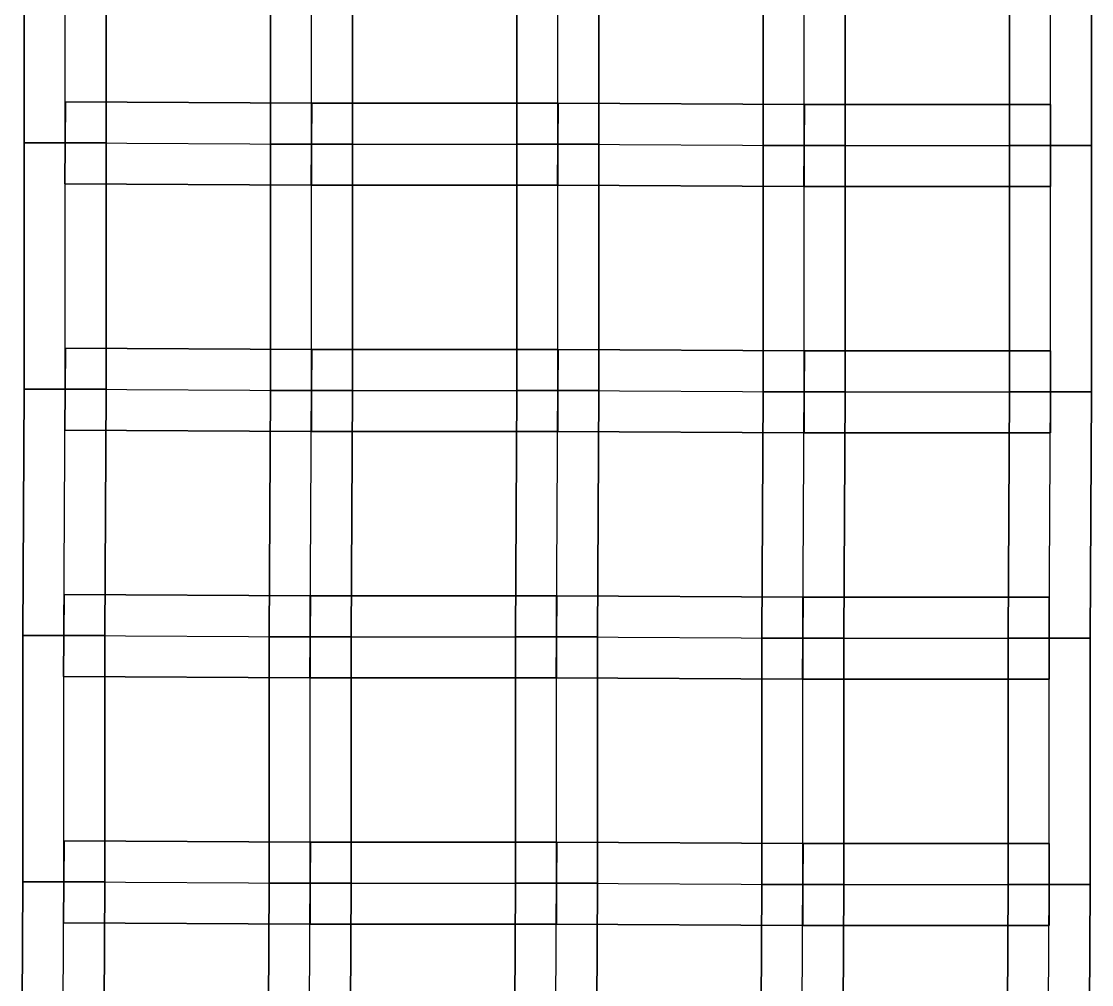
# Model space of a CAD drawing. Extents: x -300 to 609, y -118 to 2027.
# Drawn here: x -297.7 to -219.5, y 1155.8 to 1226.2 of the extents above; entities that cross this region are included whole.
import ezdxf

# ---------------------------------------------------------------- set-up
doc = ezdxf.new("R2010")
doc.units = 0

msp = doc.modelspace()

# ---------------------------------------------------------------- linework, layer by layer
at = {"layer": 'TUNNELS'}
for points in [[(-297.5, 1217.3, -1.5), (-291.5, 1217.3, -1.5), (-291.5, 1235.3, -1.5), (-297.5, 1235.3, -1.5)], [(-291.5, 1217.3, 1.5), (-297.5, 1217.3, 1.5), (-297.5, 1235.3, 1.5), (-291.5, 1235.3, 1.5)], [(-297.5, 1217.3, 1.5), (-297.5, 1217.3, -1.5), (-297.5, 1235.3, -1.5), (-297.5, 1235.3, 1.5)], [(-291.5, 1217.3, -1.5), (-291.5, 1217.3, 1.5), (-291.5, 1235.3, 1.5), (-291.5, 1235.3, -1.5)], [(-279.5, 1217.2, -1.5), (-273.5, 1217.2, -1.5), (-273.5, 1235.2, -1.5), (-279.5, 1235.2, -1.5)], [(-273.5, 1217.2, 1.5), (-279.5, 1217.2, 1.5), (-279.5, 1235.2, 1.5), (-273.5, 1235.2, 1.5)], [(-279.5, 1217.2, 1.5), (-279.5, 1217.2, -1.5), (-279.5, 1235.2, -1.5), (-279.5, 1235.2, 1.5)], [(-273.5, 1217.2, -1.5), (-273.5, 1217.2, 1.5), (-273.5, 1235.2, 1.5), (-273.5, 1235.2, -1.5)], [(-261.5, 1217.2, -1.5), (-255.5, 1217.2, -1.5), (-255.5, 1235.2, -1.5), (-261.5, 1235.2, -1.5)], [(-255.5, 1217.2, 1.5), (-261.5, 1217.2, 1.5), (-261.5, 1235.2, 1.5), (-255.5, 1235.2, 1.5)], [(-261.5, 1217.2, 1.5), (-261.5, 1217.2, -1.5), (-261.5, 1235.2, -1.5), (-261.5, 1235.2, 1.5)], [(-255.5, 1217.2, -1.5), (-255.5, 1217.2, 1.5), (-255.5, 1235.2, 1.5), (-255.5, 1235.2, -1.5)], [(-243.5, 1217.1, -1.5), (-237.5, 1217.1, -1.5), (-237.5, 1235.1, -1.5), (-243.5, 1235.1, -1.5)], [(-237.5, 1217.1, 1.5), (-243.5, 1217.1, 1.5), (-243.5, 1235.1, 1.5), (-237.5, 1235.1, 1.5)], [(-243.5, 1217.1, 1.5), (-243.5, 1217.1, -1.5), (-243.5, 1235.1, -1.5), (-243.5, 1235.1, 1.5)], [(-237.5, 1217.1, -1.5), (-237.5, 1217.1, 1.5), (-237.5, 1235.1, 1.5), (-237.5, 1235.1, -1.5)], [(-225.5, 1217.1, -1.5), (-219.5, 1217.1, -1.5), (-219.5, 1235.1, -1.5), (-225.5, 1235.1, -1.5)], [(-219.5, 1217.1, 1.5), (-225.5, 1217.1, 1.5), (-225.5, 1235.1, 1.5), (-219.5, 1235.1, 1.5)], [(-225.5, 1217.1, 1.5), (-225.5, 1217.1, -1.5), (-225.5, 1235.1, -1.5), (-225.5, 1235.1, 1.5)], [(-219.5, 1217.1, -1.5), (-219.5, 1217.1, 1.5), (-219.5, 1235.1, 1.5), (-219.5, 1235.1, -1.5)], [(-294.4833, 1220.3, -1.5), (-294.5167, 1214.3, -1.5), (-276.5167, 1214.2, -1.5), (-276.4833, 1220.2, -1.5)], [(-294.5167, 1214.3, 1.5), (-294.4833, 1220.3, 1.5), (-276.4833, 1220.2, 1.5), (-276.5167, 1214.2, 1.5)], [(-294.4833, 1220.3, -1.5), (-294.5167, 1214.3, -1.5), (-294.5167, 1214.3, 1.5), (-294.4833, 1220.3, 1.5)], [(-294.4833, 1220.3, 1.5), (-294.4833, 1220.3, -1.5), (-276.4833, 1220.2, -1.5), (-276.4833, 1220.2, 1.5)], [(-276.4833, 1220.2, -1.5), (-276.4833, 1220.2, 1.5), (-276.5167, 1214.2, 1.5), (-276.5167, 1214.2, -1.5)], [(-276.5, 1220.2, -1.5), (-276.5, 1214.2, -1.5), (-258.5, 1214.2, -1.5), (-258.5, 1220.2, -1.5)], [(-276.5, 1214.2, 1.5), (-276.5, 1220.2, 1.5), (-258.5, 1220.2, 1.5), (-258.5, 1214.2, 1.5)], [(-276.5, 1220.2, 1.5), (-276.5, 1220.2, -1.5), (-258.5, 1220.2, -1.5), (-258.5, 1220.2, 1.5)], [(-276.5, 1220.2, -1.5), (-276.5, 1214.2, -1.5), (-276.5, 1214.2, 1.5), (-276.5, 1220.2, 1.5)], [(-258.4833, 1220.2, -1.5), (-258.5167, 1214.2, -1.5), (-240.5167, 1214.1, -1.5), (-240.4833, 1220.1, -1.5)], [(-258.5167, 1214.2, 1.5), (-258.4833, 1220.2, 1.5), (-240.4833, 1220.1, 1.5), (-240.5167, 1214.1, 1.5)], [(-258.4833, 1220.2, -1.5), (-258.5167, 1214.2, -1.5), (-258.5167, 1214.2, 1.5), (-258.4833, 1220.2, 1.5)], [(-258.5, 1220.2, -1.5), (-258.5, 1220.2, 1.5), (-258.5, 1214.2, 1.5), (-258.5, 1214.2, -1.5)], [(-258.4833, 1220.2, 1.5), (-258.4833, 1220.2, -1.5), (-240.4833, 1220.1, -1.5), (-240.4833, 1220.1, 1.5)], [(-240.4833, 1220.1, -1.5), (-240.4833, 1220.1, 1.5), (-240.5167, 1214.1, 1.5), (-240.5167, 1214.1, -1.5)], [(-240.5, 1220.1, -1.5), (-240.5, 1214.1, -1.5), (-222.5, 1214.1, -1.5), (-222.5, 1220.1, -1.5)], [(-240.5, 1214.1, 1.5), (-240.5, 1220.1, 1.5), (-222.5, 1220.1, 1.5), (-222.5, 1214.1, 1.5)], [(-240.5, 1220.1, 1.5), (-240.5, 1220.1, -1.5), (-222.5, 1220.1, -1.5), (-222.5, 1220.1, 1.5)], [(-240.5, 1220.1, -1.5), (-240.5, 1214.1, -1.5), (-240.5, 1214.1, 1.5), (-240.5, 1220.1, 1.5)], [(-222.5, 1220.1, -1.5), (-222.5, 1220.1, 1.5), (-222.5, 1214.1, 1.5), (-222.5, 1214.1, -1.5)], [(-297.5, 1199.3, -1.5), (-291.5, 1199.3, -1.5), (-291.5, 1217.3, -1.5), (-297.5, 1217.3, -1.5)], [(-291.5, 1199.3, 1.5), (-297.5, 1199.3, 1.5), (-297.5, 1217.3, 1.5), (-291.5, 1217.3, 1.5)], [(-297.5, 1199.3, 1.5), (-297.5, 1199.3, -1.5), (-297.5, 1217.3, -1.5), (-297.5, 1217.3, 1.5)], [(-297.5, 1217.3, -1.5), (-297.5, 1217.3, 1.5), (-291.5, 1217.3, 1.5), (-291.5, 1217.3, -1.5)], [(-297.5, 1217.3, -1.5), (-291.5, 1217.3, -1.5), (-291.5, 1217.3, 1.5), (-297.5, 1217.3, 1.5)], [(-291.5, 1199.3, -1.5), (-291.5, 1199.3, 1.5), (-291.5, 1217.3, 1.5), (-291.5, 1217.3, -1.5)], [(-279.5, 1199.2, -1.5), (-273.5, 1199.2, -1.5), (-273.5, 1217.2, -1.5), (-279.5, 1217.2, -1.5)], [(-273.5, 1199.2, 1.5), (-279.5, 1199.2, 1.5), (-279.5, 1217.2, 1.5), (-273.5, 1217.2, 1.5)], [(-279.5, 1199.2, 1.5), (-279.5, 1199.2, -1.5), (-279.5, 1217.2, -1.5), (-279.5, 1217.2, 1.5)], [(-279.5, 1217.2, -1.5), (-279.5, 1217.2, 1.5), (-273.5, 1217.2, 1.5), (-273.5, 1217.2, -1.5)], [(-279.5, 1217.2, -1.5), (-273.5, 1217.2, -1.5), (-273.5, 1217.2, 1.5), (-279.5, 1217.2, 1.5)], [(-273.5, 1199.2, -1.5), (-273.5, 1199.2, 1.5), (-273.5, 1217.2, 1.5), (-273.5, 1217.2, -1.5)], [(-261.5, 1199.2, -1.5), (-255.5, 1199.2, -1.5), (-255.5, 1217.2, -1.5), (-261.5, 1217.2, -1.5)], [(-255.5, 1199.2, 1.5), (-261.5, 1199.2, 1.5), (-261.5, 1217.2, 1.5), (-255.5, 1217.2, 1.5)], [(-261.5, 1199.2, 1.5), (-261.5, 1199.2, -1.5), (-261.5, 1217.2, -1.5), (-261.5, 1217.2, 1.5)], [(-261.5, 1217.2, -1.5), (-261.5, 1217.2, 1.5), (-255.5, 1217.2, 1.5), (-255.5, 1217.2, -1.5)], [(-261.5, 1217.2, -1.5), (-255.5, 1217.2, -1.5), (-255.5, 1217.2, 1.5), (-261.5, 1217.2, 1.5)], [(-255.5, 1199.2, -1.5), (-255.5, 1199.2, 1.5), (-255.5, 1217.2, 1.5), (-255.5, 1217.2, -1.5)], [(-243.5, 1199.1, -1.5), (-237.5, 1199.1, -1.5), (-237.5, 1217.1, -1.5), (-243.5, 1217.1, -1.5)], [(-237.5, 1199.1, 1.5), (-243.5, 1199.1, 1.5), (-243.5, 1217.1, 1.5), (-237.5, 1217.1, 1.5)], [(-243.5, 1199.1, 1.5), (-243.5, 1199.1, -1.5), (-243.5, 1217.1, -1.5), (-243.5, 1217.1, 1.5)], [(-243.5, 1217.1, -1.5), (-243.5, 1217.1, 1.5), (-237.5, 1217.1, 1.5), (-237.5, 1217.1, -1.5)], [(-243.5, 1217.1, -1.5), (-237.5, 1217.1, -1.5), (-237.5, 1217.1, 1.5), (-243.5, 1217.1, 1.5)], [(-237.5, 1199.1, -1.5), (-237.5, 1199.1, 1.5), (-237.5, 1217.1, 1.5), (-237.5, 1217.1, -1.5)], [(-225.5, 1199.1, -1.5), (-219.5, 1199.1, -1.5), (-219.5, 1217.1, -1.5), (-225.5, 1217.1, -1.5)], [(-219.5, 1199.1, 1.5), (-225.5, 1199.1, 1.5), (-225.5, 1217.1, 1.5), (-219.5, 1217.1, 1.5)], [(-225.5, 1199.1, 1.5), (-225.5, 1199.1, -1.5), (-225.5, 1217.1, -1.5), (-225.5, 1217.1, 1.5)], [(-225.5, 1217.1, -1.5), (-225.5, 1217.1, 1.5), (-219.5, 1217.1, 1.5), (-219.5, 1217.1, -1.5)], [(-225.5, 1217.1, -1.5), (-219.5, 1217.1, -1.5), (-219.5, 1217.1, 1.5), (-225.5, 1217.1, 1.5)], [(-219.5, 1199.1, -1.5), (-219.5, 1199.1, 1.5), (-219.5, 1217.1, 1.5), (-219.5, 1217.1, -1.5)], [(-294.5167, 1214.3, -1.5), (-294.5167, 1214.3, 1.5), (-276.5167, 1214.2, 1.5), (-276.5167, 1214.2, -1.5)], [(-276.5, 1214.2, -1.5), (-276.5, 1214.2, 1.5), (-258.5, 1214.2, 1.5), (-258.5, 1214.2, -1.5)], [(-258.5167, 1214.2, -1.5), (-258.5167, 1214.2, 1.5), (-240.5167, 1214.1, 1.5), (-240.5167, 1214.1, -1.5)], [(-240.5, 1214.1, -1.5), (-240.5, 1214.1, 1.5), (-222.5, 1214.1, 1.5), (-222.5, 1214.1, -1.5)], [(-294.4833, 1202.3, -1.5), (-294.5167, 1196.3, -1.5), (-276.5167, 1196.2, -1.5), (-276.4833, 1202.2, -1.5)], [(-294.5167, 1196.3, 1.5), (-294.4833, 1202.3, 1.5), (-276.4833, 1202.2, 1.5), (-276.5167, 1196.2, 1.5)], [(-294.4833, 1202.3, -1.5), (-294.5167, 1196.3, -1.5), (-294.5167, 1196.3, 1.5), (-294.4833, 1202.3, 1.5)], [(-294.4833, 1202.3, 1.5), (-294.4833, 1202.3, -1.5), (-276.4833, 1202.2, -1.5), (-276.4833, 1202.2, 1.5)], [(-276.4833, 1202.2, -1.5), (-276.4833, 1202.2, 1.5), (-276.5167, 1196.2, 1.5), (-276.5167, 1196.2, -1.5)], [(-276.5, 1202.2, -1.5), (-276.5, 1196.2, -1.5), (-258.5, 1196.2, -1.5), (-258.5, 1202.2, -1.5)], [(-276.5, 1196.2, 1.5), (-276.5, 1202.2, 1.5), (-258.5, 1202.2, 1.5), (-258.5, 1196.2, 1.5)], [(-276.5, 1202.2, 1.5), (-276.5, 1202.2, -1.5), (-258.5, 1202.2, -1.5), (-258.5, 1202.2, 1.5)], [(-276.5, 1202.2, -1.5), (-276.5, 1196.2, -1.5), (-276.5, 1196.2, 1.5), (-276.5, 1202.2, 1.5)], [(-258.4833, 1202.2, -1.5), (-258.5167, 1196.2, -1.5), (-240.5167, 1196.1, -1.5), (-240.4833, 1202.1, -1.5)], [(-258.5167, 1196.2, 1.5), (-258.4833, 1202.2, 1.5), (-240.4833, 1202.1, 1.5), (-240.5167, 1196.1, 1.5)], [(-258.4833, 1202.2, -1.5), (-258.5167, 1196.2, -1.5), (-258.5167, 1196.2, 1.5), (-258.4833, 1202.2, 1.5)], [(-258.5, 1202.2, -1.5), (-258.5, 1202.2, 1.5), (-258.5, 1196.2, 1.5), (-258.5, 1196.2, -1.5)], [(-258.4833, 1202.2, 1.5), (-258.4833, 1202.2, -1.5), (-240.4833, 1202.1, -1.5), (-240.4833, 1202.1, 1.5)], [(-240.4833, 1202.1, -1.5), (-240.4833, 1202.1, 1.5), (-240.5167, 1196.1, 1.5), (-240.5167, 1196.1, -1.5)], [(-240.5, 1202.1, -1.5), (-240.5, 1196.1, -1.5), (-222.5, 1196.1, -1.5), (-222.5, 1202.1, -1.5)], [(-240.5, 1196.1, 1.5), (-240.5, 1202.1, 1.5), (-222.5, 1202.1, 1.5), (-222.5, 1196.1, 1.5)], [(-240.5, 1202.1, 1.5), (-240.5, 1202.1, -1.5), (-222.5, 1202.1, -1.5), (-222.5, 1202.1, 1.5)], [(-240.5, 1202.1, -1.5), (-240.5, 1196.1, -1.5), (-240.5, 1196.1, 1.5), (-240.5, 1202.1, 1.5)], [(-222.5, 1202.1, -1.5), (-222.5, 1202.1, 1.5), (-222.5, 1196.1, 1.5), (-222.5, 1196.1, -1.5)], [(-297.6, 1181.3167, -1.5), (-291.6, 1181.2833, -1.5), (-291.5, 1199.2833, -1.5), (-297.5, 1199.3167, -1.5)], [(-291.6, 1181.2833, 1.5), (-297.6, 1181.3167, 1.5), (-297.5, 1199.3167, 1.5), (-291.5, 1199.2833, 1.5)], [(-297.6, 1181.3167, 1.5), (-297.6, 1181.3167, -1.5), (-297.5, 1199.3167, -1.5), (-297.5, 1199.3167, 1.5)], [(-297.5, 1199.3167, -1.5), (-297.5, 1199.3167, 1.5), (-291.5, 1199.2833, 1.5), (-291.5, 1199.2833, -1.5)], [(-297.5, 1199.3, -1.5), (-291.5, 1199.3, -1.5), (-291.5, 1199.3, 1.5), (-297.5, 1199.3, 1.5)], [(-291.6, 1181.2833, -1.5), (-291.6, 1181.2833, 1.5), (-291.5, 1199.2833, 1.5), (-291.5, 1199.2833, -1.5)], [(-279.6, 1181.2167, -1.5), (-273.6, 1181.1833, -1.5), (-273.5, 1199.1833, -1.5), (-279.5, 1199.2167, -1.5)], [(-273.6, 1181.1833, 1.5), (-279.6, 1181.2167, 1.5), (-279.5, 1199.2167, 1.5), (-273.5, 1199.1833, 1.5)], [(-279.6, 1181.2167, 1.5), (-279.6, 1181.2167, -1.5), (-279.5, 1199.2167, -1.5), (-279.5, 1199.2167, 1.5)], [(-279.5, 1199.2167, -1.5), (-279.5, 1199.2167, 1.5), (-273.5, 1199.1833, 1.5), (-273.5, 1199.1833, -1.5)], [(-279.5, 1199.2, -1.5), (-273.5, 1199.2, -1.5), (-273.5, 1199.2, 1.5), (-279.5, 1199.2, 1.5)], [(-273.6, 1181.1833, -1.5), (-273.6, 1181.1833, 1.5), (-273.5, 1199.1833, 1.5), (-273.5, 1199.1833, -1.5)], [(-261.6, 1181.2167, -1.5), (-255.6, 1181.1833, -1.5), (-255.5, 1199.1833, -1.5), (-261.5, 1199.2167, -1.5)], [(-255.6, 1181.1833, 1.5), (-261.6, 1181.2167, 1.5), (-261.5, 1199.2167, 1.5), (-255.5, 1199.1833, 1.5)], [(-261.6, 1181.2167, 1.5), (-261.6, 1181.2167, -1.5), (-261.5, 1199.2167, -1.5), (-261.5, 1199.2167, 1.5)], [(-261.5, 1199.2167, -1.5), (-261.5, 1199.2167, 1.5), (-255.5, 1199.1833, 1.5), (-255.5, 1199.1833, -1.5)], [(-261.5, 1199.2, -1.5), (-255.5, 1199.2, -1.5), (-255.5, 1199.2, 1.5), (-261.5, 1199.2, 1.5)], [(-255.6, 1181.1833, -1.5), (-255.6, 1181.1833, 1.5), (-255.5, 1199.1833, 1.5), (-255.5, 1199.1833, -1.5)], [(-243.6, 1181.1167, -1.5), (-237.6, 1181.0833, -1.5), (-237.5, 1199.0833, -1.5), (-243.5, 1199.1167, -1.5)], [(-237.6, 1181.0833, 1.5), (-243.6, 1181.1167, 1.5), (-243.5, 1199.1167, 1.5), (-237.5, 1199.0833, 1.5)], [(-243.6, 1181.1167, 1.5), (-243.6, 1181.1167, -1.5), (-243.5, 1199.1167, -1.5), (-243.5, 1199.1167, 1.5)], [(-243.5, 1199.1167, -1.5), (-243.5, 1199.1167, 1.5), (-237.5, 1199.0833, 1.5), (-237.5, 1199.0833, -1.5)], [(-243.5, 1199.1, -1.5), (-237.5, 1199.1, -1.5), (-237.5, 1199.1, 1.5), (-243.5, 1199.1, 1.5)], [(-237.6, 1181.0833, -1.5), (-237.6, 1181.0833, 1.5), (-237.5, 1199.0833, 1.5), (-237.5, 1199.0833, -1.5)], [(-225.6, 1181.1167, -1.5), (-219.6, 1181.0833, -1.5), (-219.5, 1199.0833, -1.5), (-225.5, 1199.1167, -1.5)], [(-219.6, 1181.0833, 1.5), (-225.6, 1181.1167, 1.5), (-225.5, 1199.1167, 1.5), (-219.5, 1199.0833, 1.5)], [(-225.6, 1181.1167, 1.5), (-225.6, 1181.1167, -1.5), (-225.5, 1199.1167, -1.5), (-225.5, 1199.1167, 1.5)], [(-225.5, 1199.1167, -1.5), (-225.5, 1199.1167, 1.5), (-219.5, 1199.0833, 1.5), (-219.5, 1199.0833, -1.5)], [(-225.5, 1199.1, -1.5), (-219.5, 1199.1, -1.5), (-219.5, 1199.1, 1.5), (-225.5, 1199.1, 1.5)], [(-219.6, 1181.0833, -1.5), (-219.6, 1181.0833, 1.5), (-219.5, 1199.0833, 1.5), (-219.5, 1199.0833, -1.5)], [(-294.5167, 1196.3, -1.5), (-294.5167, 1196.3, 1.5), (-276.5167, 1196.2, 1.5), (-276.5167, 1196.2, -1.5)], [(-276.5, 1196.2, -1.5), (-276.5, 1196.2, 1.5), (-258.5, 1196.2, 1.5), (-258.5, 1196.2, -1.5)], [(-258.5167, 1196.2, -1.5), (-258.5167, 1196.2, 1.5), (-240.5167, 1196.1, 1.5), (-240.5167, 1196.1, -1.5)], [(-240.5, 1196.1, -1.5), (-240.5, 1196.1, 1.5), (-222.5, 1196.1, 1.5), (-222.5, 1196.1, -1.5)], [(-294.5833, 1184.3, -1.5), (-294.6167, 1178.3, -1.5), (-276.6167, 1178.2, -1.5), (-276.5833, 1184.2, -1.5)], [(-294.6167, 1178.3, 1.5), (-294.5833, 1184.3, 1.5), (-276.5833, 1184.2, 1.5), (-276.6167, 1178.2, 1.5)], [(-294.5833, 1184.3, -1.5), (-294.6167, 1178.3, -1.5), (-294.6167, 1178.3, 1.5), (-294.5833, 1184.3, 1.5)], [(-294.5833, 1184.3, 1.5), (-294.5833, 1184.3, -1.5), (-276.5833, 1184.2, -1.5), (-276.5833, 1184.2, 1.5)], [(-276.5833, 1184.2, -1.5), (-276.5833, 1184.2, 1.5), (-276.6167, 1178.2, 1.5), (-276.6167, 1178.2, -1.5)], [(-276.6, 1184.2, -1.5), (-276.6, 1178.2, -1.5), (-258.6, 1178.2, -1.5), (-258.6, 1184.2, -1.5)], [(-276.6, 1178.2, 1.5), (-276.6, 1184.2, 1.5), (-258.6, 1184.2, 1.5), (-258.6, 1178.2, 1.5)], [(-276.6, 1184.2, 1.5), (-276.6, 1184.2, -1.5), (-258.6, 1184.2, -1.5), (-258.6, 1184.2, 1.5)], [(-276.6, 1184.2, -1.5), (-276.6, 1178.2, -1.5), (-276.6, 1178.2, 1.5), (-276.6, 1184.2, 1.5)], [(-258.5833, 1184.2, -1.5), (-258.6167, 1178.2, -1.5), (-240.6167, 1178.1, -1.5), (-240.5833, 1184.1, -1.5)], [(-258.6167, 1178.2, 1.5), (-258.5833, 1184.2, 1.5), (-240.5833, 1184.1, 1.5), (-240.6167, 1178.1, 1.5)], [(-258.5833, 1184.2, -1.5), (-258.6167, 1178.2, -1.5), (-258.6167, 1178.2, 1.5), (-258.5833, 1184.2, 1.5)], [(-258.6, 1184.2, -1.5), (-258.6, 1184.2, 1.5), (-258.6, 1178.2, 1.5), (-258.6, 1178.2, -1.5)], [(-258.5833, 1184.2, 1.5), (-258.5833, 1184.2, -1.5), (-240.5833, 1184.1, -1.5), (-240.5833, 1184.1, 1.5)], [(-240.5833, 1184.1, -1.5), (-240.5833, 1184.1, 1.5), (-240.6167, 1178.1, 1.5), (-240.6167, 1178.1, -1.5)], [(-240.6, 1184.1, -1.5), (-240.6, 1178.1, -1.5), (-222.6, 1178.1, -1.5), (-222.6, 1184.1, -1.5)], [(-240.6, 1178.1, 1.5), (-240.6, 1184.1, 1.5), (-222.6, 1184.1, 1.5), (-222.6, 1178.1, 1.5)], [(-240.6, 1184.1, 1.5), (-240.6, 1184.1, -1.5), (-222.6, 1184.1, -1.5), (-222.6, 1184.1, 1.5)], [(-240.6, 1184.1, -1.5), (-240.6, 1178.1, -1.5), (-240.6, 1178.1, 1.5), (-240.6, 1184.1, 1.5)], [(-222.6, 1184.1, -1.5), (-222.6, 1184.1, 1.5), (-222.6, 1178.1, 1.5), (-222.6, 1178.1, -1.5)], [(-297.6, 1181.3167, -1.5), (-291.6, 1181.2833, -1.5), (-291.6, 1181.2833, 1.5), (-297.6, 1181.3167, 1.5)], [(-297.6, 1163.3, -1.5), (-291.6, 1163.3, -1.5), (-291.6, 1181.3, -1.5), (-297.6, 1181.3, -1.5)], [(-291.6, 1163.3, 1.5), (-297.6, 1163.3, 1.5), (-297.6, 1181.3, 1.5), (-291.6, 1181.3, 1.5)], [(-297.6, 1163.3, 1.5), (-297.6, 1163.3, -1.5), (-297.6, 1181.3, -1.5), (-297.6, 1181.3, 1.5)], [(-297.6, 1181.3, -1.5), (-297.6, 1181.3, 1.5), (-291.6, 1181.3, 1.5), (-291.6, 1181.3, -1.5)], [(-291.6, 1163.3, -1.5), (-291.6, 1163.3, 1.5), (-291.6, 1181.3, 1.5), (-291.6, 1181.3, -1.5)], [(-279.6, 1181.2167, -1.5), (-273.6, 1181.1833, -1.5), (-273.6, 1181.1833, 1.5), (-279.6, 1181.2167, 1.5)], [(-279.6, 1163.2, -1.5), (-273.6, 1163.2, -1.5), (-273.6, 1181.2, -1.5), (-279.6, 1181.2, -1.5)], [(-273.6, 1163.2, 1.5), (-279.6, 1163.2, 1.5), (-279.6, 1181.2, 1.5), (-273.6, 1181.2, 1.5)], [(-279.6, 1163.2, 1.5), (-279.6, 1163.2, -1.5), (-279.6, 1181.2, -1.5), (-279.6, 1181.2, 1.5)], [(-279.6, 1181.2, -1.5), (-279.6, 1181.2, 1.5), (-273.6, 1181.2, 1.5), (-273.6, 1181.2, -1.5)], [(-273.6, 1163.2, -1.5), (-273.6, 1163.2, 1.5), (-273.6, 1181.2, 1.5), (-273.6, 1181.2, -1.5)], [(-261.6, 1181.2167, -1.5), (-255.6, 1181.1833, -1.5), (-255.6, 1181.1833, 1.5), (-261.6, 1181.2167, 1.5)], [(-261.6, 1163.2, -1.5), (-255.6, 1163.2, -1.5), (-255.6, 1181.2, -1.5), (-261.6, 1181.2, -1.5)], [(-255.6, 1163.2, 1.5), (-261.6, 1163.2, 1.5), (-261.6, 1181.2, 1.5), (-255.6, 1181.2, 1.5)], [(-261.6, 1163.2, 1.5), (-261.6, 1163.2, -1.5), (-261.6, 1181.2, -1.5), (-261.6, 1181.2, 1.5)], [(-261.6, 1181.2, -1.5), (-261.6, 1181.2, 1.5), (-255.6, 1181.2, 1.5), (-255.6, 1181.2, -1.5)], [(-255.6, 1163.2, -1.5), (-255.6, 1163.2, 1.5), (-255.6, 1181.2, 1.5), (-255.6, 1181.2, -1.5)], [(-243.6, 1181.1167, -1.5), (-237.6, 1181.0833, -1.5), (-237.6, 1181.0833, 1.5), (-243.6, 1181.1167, 1.5)], [(-243.6, 1163.1, -1.5), (-237.6, 1163.1, -1.5), (-237.6, 1181.1, -1.5), (-243.6, 1181.1, -1.5)], [(-237.6, 1163.1, 1.5), (-243.6, 1163.1, 1.5), (-243.6, 1181.1, 1.5), (-237.6, 1181.1, 1.5)], [(-243.6, 1163.1, 1.5), (-243.6, 1163.1, -1.5), (-243.6, 1181.1, -1.5), (-243.6, 1181.1, 1.5)], [(-243.6, 1181.1, -1.5), (-243.6, 1181.1, 1.5), (-237.6, 1181.1, 1.5), (-237.6, 1181.1, -1.5)], [(-237.6, 1163.1, -1.5), (-237.6, 1163.1, 1.5), (-237.6, 1181.1, 1.5), (-237.6, 1181.1, -1.5)], [(-225.6, 1181.1167, -1.5), (-219.6, 1181.0833, -1.5), (-219.6, 1181.0833, 1.5), (-225.6, 1181.1167, 1.5)], [(-225.6, 1163.1, -1.5), (-219.6, 1163.1, -1.5), (-219.6, 1181.1, -1.5), (-225.6, 1181.1, -1.5)], [(-219.6, 1163.1, 1.5), (-225.6, 1163.1, 1.5), (-225.6, 1181.1, 1.5), (-219.6, 1181.1, 1.5)], [(-225.6, 1163.1, 1.5), (-225.6, 1163.1, -1.5), (-225.6, 1181.1, -1.5), (-225.6, 1181.1, 1.5)], [(-225.6, 1181.1, -1.5), (-225.6, 1181.1, 1.5), (-219.6, 1181.1, 1.5), (-219.6, 1181.1, -1.5)], [(-219.6, 1163.1, -1.5), (-219.6, 1163.1, 1.5), (-219.6, 1181.1, 1.5), (-219.6, 1181.1, -1.5)], [(-294.6167, 1178.3, -1.5), (-294.6167, 1178.3, 1.5), (-276.6167, 1178.2, 1.5), (-276.6167, 1178.2, -1.5)], [(-276.6, 1178.2, -1.5), (-276.6, 1178.2, 1.5), (-258.6, 1178.2, 1.5), (-258.6, 1178.2, -1.5)], [(-258.6167, 1178.2, -1.5), (-258.6167, 1178.2, 1.5), (-240.6167, 1178.1, 1.5), (-240.6167, 1178.1, -1.5)], [(-240.6, 1178.1, -1.5), (-240.6, 1178.1, 1.5), (-222.6, 1178.1, 1.5), (-222.6, 1178.1, -1.5)], [(-294.5833, 1166.3, -1.5), (-294.6167, 1160.3, -1.5), (-276.6167, 1160.2, -1.5), (-276.5833, 1166.2, -1.5)], [(-294.6167, 1160.3, 1.5), (-294.5833, 1166.3, 1.5), (-276.5833, 1166.2, 1.5), (-276.6167, 1160.2, 1.5)], [(-294.5833, 1166.3, -1.5), (-294.6167, 1160.3, -1.5), (-294.6167, 1160.3, 1.5), (-294.5833, 1166.3, 1.5)], [(-294.5833, 1166.3, 1.5), (-294.5833, 1166.3, -1.5), (-276.5833, 1166.2, -1.5), (-276.5833, 1166.2, 1.5)], [(-276.5833, 1166.2, -1.5), (-276.5833, 1166.2, 1.5), (-276.6167, 1160.2, 1.5), (-276.6167, 1160.2, -1.5)], [(-276.6, 1166.2, -1.5), (-276.6, 1160.2, -1.5), (-258.6, 1160.2, -1.5), (-258.6, 1166.2, -1.5)], [(-276.6, 1160.2, 1.5), (-276.6, 1166.2, 1.5), (-258.6, 1166.2, 1.5), (-258.6, 1160.2, 1.5)], [(-276.6, 1166.2, 1.5), (-276.6, 1166.2, -1.5), (-258.6, 1166.2, -1.5), (-258.6, 1166.2, 1.5)], [(-276.6, 1166.2, -1.5), (-276.6, 1160.2, -1.5), (-276.6, 1160.2, 1.5), (-276.6, 1166.2, 1.5)], [(-258.5833, 1166.2, -1.5), (-258.6167, 1160.2, -1.5), (-240.6167, 1160.1, -1.5), (-240.5833, 1166.1, -1.5)], [(-258.6167, 1160.2, 1.5), (-258.5833, 1166.2, 1.5), (-240.5833, 1166.1, 1.5), (-240.6167, 1160.1, 1.5)], [(-258.5833, 1166.2, -1.5), (-258.6167, 1160.2, -1.5), (-258.6167, 1160.2, 1.5), (-258.5833, 1166.2, 1.5)], [(-258.6, 1166.2, -1.5), (-258.6, 1166.2, 1.5), (-258.6, 1160.2, 1.5), (-258.6, 1160.2, -1.5)], [(-258.5833, 1166.2, 1.5), (-258.5833, 1166.2, -1.5), (-240.5833, 1166.1, -1.5), (-240.5833, 1166.1, 1.5)], [(-240.5833, 1166.1, -1.5), (-240.5833, 1166.1, 1.5), (-240.6167, 1160.1, 1.5), (-240.6167, 1160.1, -1.5)], [(-240.6, 1166.1, -1.5), (-240.6, 1160.1, -1.5), (-222.6, 1160.1, -1.5), (-222.6, 1166.1, -1.5)], [(-240.6, 1160.1, 1.5), (-240.6, 1166.1, 1.5), (-222.6, 1166.1, 1.5), (-222.6, 1160.1, 1.5)], [(-240.6, 1166.1, 1.5), (-240.6, 1166.1, -1.5), (-222.6, 1166.1, -1.5), (-222.6, 1166.1, 1.5)], [(-240.6, 1166.1, -1.5), (-240.6, 1160.1, -1.5), (-240.6, 1160.1, 1.5), (-240.6, 1166.1, 1.5)], [(-222.6, 1166.1, -1.5), (-222.6, 1166.1, 1.5), (-222.6, 1160.1, 1.5), (-222.6, 1160.1, -1.5)], [(-297.7, 1145.3167, -1.5), (-291.7, 1145.2833, -1.5), (-291.6, 1163.2833, -1.5), (-297.6, 1163.3167, -1.5)], [(-291.7, 1145.2833, 1.5), (-297.7, 1145.3167, 1.5), (-297.6, 1163.3167, 1.5), (-291.6, 1163.2833, 1.5)], [(-297.7, 1145.3167, 1.5), (-297.7, 1145.3167, -1.5), (-297.6, 1163.3167, -1.5), (-297.6, 1163.3167, 1.5)], [(-297.6, 1163.3167, -1.5), (-297.6, 1163.3167, 1.5), (-291.6, 1163.2833, 1.5), (-291.6, 1163.2833, -1.5)], [(-297.6, 1163.3, -1.5), (-291.6, 1163.3, -1.5), (-291.6, 1163.3, 1.5), (-297.6, 1163.3, 1.5)], [(-291.7, 1145.2833, -1.5), (-291.7, 1145.2833, 1.5), (-291.6, 1163.2833, 1.5), (-291.6, 1163.2833, -1.5)], [(-279.7, 1145.2167, -1.5), (-273.7, 1145.1833, -1.5), (-273.6, 1163.1833, -1.5), (-279.6, 1163.2167, -1.5)], [(-273.7, 1145.1833, 1.5), (-279.7, 1145.2167, 1.5), (-279.6, 1163.2167, 1.5), (-273.6, 1163.1833, 1.5)], [(-279.7, 1145.2167, 1.5), (-279.7, 1145.2167, -1.5), (-279.6, 1163.2167, -1.5), (-279.6, 1163.2167, 1.5)], [(-279.6, 1163.2167, -1.5), (-279.6, 1163.2167, 1.5), (-273.6, 1163.1833, 1.5), (-273.6, 1163.1833, -1.5)], [(-279.6, 1163.2, -1.5), (-273.6, 1163.2, -1.5), (-273.6, 1163.2, 1.5), (-279.6, 1163.2, 1.5)], [(-273.7, 1145.1833, -1.5), (-273.7, 1145.1833, 1.5), (-273.6, 1163.1833, 1.5), (-273.6, 1163.1833, -1.5)], [(-261.7, 1145.2167, -1.5), (-255.7, 1145.1833, -1.5), (-255.6, 1163.1833, -1.5), (-261.6, 1163.2167, -1.5)], [(-255.7, 1145.1833, 1.5), (-261.7, 1145.2167, 1.5), (-261.6, 1163.2167, 1.5), (-255.6, 1163.1833, 1.5)], [(-261.7, 1145.2167, 1.5), (-261.7, 1145.2167, -1.5), (-261.6, 1163.2167, -1.5), (-261.6, 1163.2167, 1.5)], [(-261.6, 1163.2167, -1.5), (-261.6, 1163.2167, 1.5), (-255.6, 1163.1833, 1.5), (-255.6, 1163.1833, -1.5)], [(-261.6, 1163.2, -1.5), (-255.6, 1163.2, -1.5), (-255.6, 1163.2, 1.5), (-261.6, 1163.2, 1.5)], [(-255.7, 1145.1833, -1.5), (-255.7, 1145.1833, 1.5), (-255.6, 1163.1833, 1.5), (-255.6, 1163.1833, -1.5)], [(-243.7, 1145.1167, -1.5), (-237.7, 1145.0833, -1.5), (-237.6, 1163.0833, -1.5), (-243.6, 1163.1167, -1.5)], [(-237.7, 1145.0833, 1.5), (-243.7, 1145.1167, 1.5), (-243.6, 1163.1167, 1.5), (-237.6, 1163.0833, 1.5)], [(-243.7, 1145.1167, 1.5), (-243.7, 1145.1167, -1.5), (-243.6, 1163.1167, -1.5), (-243.6, 1163.1167, 1.5)], [(-243.6, 1163.1167, -1.5), (-243.6, 1163.1167, 1.5), (-237.6, 1163.0833, 1.5), (-237.6, 1163.0833, -1.5)], [(-243.6, 1163.1, -1.5), (-237.6, 1163.1, -1.5), (-237.6, 1163.1, 1.5), (-243.6, 1163.1, 1.5)], [(-237.7, 1145.0833, -1.5), (-237.7, 1145.0833, 1.5), (-237.6, 1163.0833, 1.5), (-237.6, 1163.0833, -1.5)], [(-225.7, 1145.1167, -1.5), (-219.7, 1145.0833, -1.5), (-219.6, 1163.0833, -1.5), (-225.6, 1163.1167, -1.5)], [(-219.7, 1145.0833, 1.5), (-225.7, 1145.1167, 1.5), (-225.6, 1163.1167, 1.5), (-219.6, 1163.0833, 1.5)], [(-225.7, 1145.1167, 1.5), (-225.7, 1145.1167, -1.5), (-225.6, 1163.1167, -1.5), (-225.6, 1163.1167, 1.5)], [(-225.6, 1163.1167, -1.5), (-225.6, 1163.1167, 1.5), (-219.6, 1163.0833, 1.5), (-219.6, 1163.0833, -1.5)], [(-225.6, 1163.1, -1.5), (-219.6, 1163.1, -1.5), (-219.6, 1163.1, 1.5), (-225.6, 1163.1, 1.5)], [(-219.7, 1145.0833, -1.5), (-219.7, 1145.0833, 1.5), (-219.6, 1163.0833, 1.5), (-219.6, 1163.0833, -1.5)], [(-294.6167, 1160.3, -1.5), (-294.6167, 1160.3, 1.5), (-276.6167, 1160.2, 1.5), (-276.6167, 1160.2, -1.5)], [(-276.6, 1160.2, -1.5), (-276.6, 1160.2, 1.5), (-258.6, 1160.2, 1.5), (-258.6, 1160.2, -1.5)], [(-258.6167, 1160.2, -1.5), (-258.6167, 1160.2, 1.5), (-240.6167, 1160.1, 1.5), (-240.6167, 1160.1, -1.5)], [(-240.6, 1160.1, -1.5), (-240.6, 1160.1, 1.5), (-222.6, 1160.1, 1.5), (-222.6, 1160.1, -1.5)]]:
    msp.add_3dface(points, dxfattribs=at)
at = {"layer": 'TUNNELS_CL'}
for points in [[(-294.5, 1217.3, 0), (-294.5, 1235.3, 0)], [(-276.5, 1217.2, 0), (-276.5, 1235.2, 0)], [(-258.5, 1217.2, 0), (-258.5, 1235.2, 0)], [(-240.5, 1217.1, 0), (-240.5, 1235.1, 0)], [(-222.5, 1217.1, 0), (-222.5, 1235.1, 0)], [(-294.5, 1199.3, 0), (-294.5, 1217.3, 0)], [(-294.5, 1217.3, 0), (-276.5, 1217.2, 0)], [(-276.5, 1199.2, 0), (-276.5, 1217.2, 0)], [(-276.5, 1217.2, 0), (-258.5, 1217.2, 0)], [(-258.5, 1199.2, 0), (-258.5, 1217.2, 0)], [(-258.5, 1217.2, 0), (-240.5, 1217.1, 0)], [(-240.5, 1199.1, 0), (-240.5, 1217.1, 0)], [(-240.5, 1217.1, 0), (-222.5, 1217.1, 0)], [(-222.5, 1199.1, 0), (-222.5, 1217.1, 0)], [(-294.6, 1181.3, 0), (-294.5, 1199.3, 0)], [(-294.5, 1199.3, 0), (-276.5, 1199.2, 0)], [(-276.6, 1181.2, 0), (-276.5, 1199.2, 0)], [(-276.5, 1199.2, 0), (-258.5, 1199.2, 0)], [(-258.6, 1181.2, 0), (-258.5, 1199.2, 0)], [(-258.5, 1199.2, 0), (-240.5, 1199.1, 0)], [(-240.6, 1181.1, 0), (-240.5, 1199.1, 0)], [(-240.5, 1199.1, 0), (-222.5, 1199.1, 0)], [(-222.6, 1181.1, 0), (-222.5, 1199.1, 0)], [(-294.6, 1163.3, 0), (-294.6, 1181.3, 0)], [(-294.6, 1181.3, 0), (-276.6, 1181.2, 0)], [(-276.6, 1163.2, 0), (-276.6, 1181.2, 0)], [(-276.6, 1181.2, 0), (-258.6, 1181.2, 0)], [(-258.6, 1163.2, 0), (-258.6, 1181.2, 0)], [(-258.6, 1181.2, 0), (-240.6, 1181.1, 0)], [(-240.6, 1163.1, 0), (-240.6, 1181.1, 0)], [(-240.6, 1181.1, 0), (-222.6, 1181.1, 0)], [(-222.6, 1163.1, 0), (-222.6, 1181.1, 0)], [(-294.7, 1145.3, 0), (-294.6, 1163.3, 0)], [(-294.6, 1163.3, 0), (-276.6, 1163.2, 0)], [(-276.7, 1145.2, 0), (-276.6, 1163.2, 0)], [(-276.6, 1163.2, 0), (-258.6, 1163.2, 0)], [(-258.7, 1145.2, 0), (-258.6, 1163.2, 0)], [(-258.6, 1163.2, 0), (-240.6, 1163.1, 0)], [(-240.7, 1145.1, 0), (-240.6, 1163.1, 0)], [(-240.6, 1163.1, 0), (-222.6, 1163.1, 0)], [(-222.7, 1145.1, 0), (-222.6, 1163.1, 0)]]:
    msp.add_polyline3d(points, dxfattribs=at)

doc.saveas('drawing.dxf')
